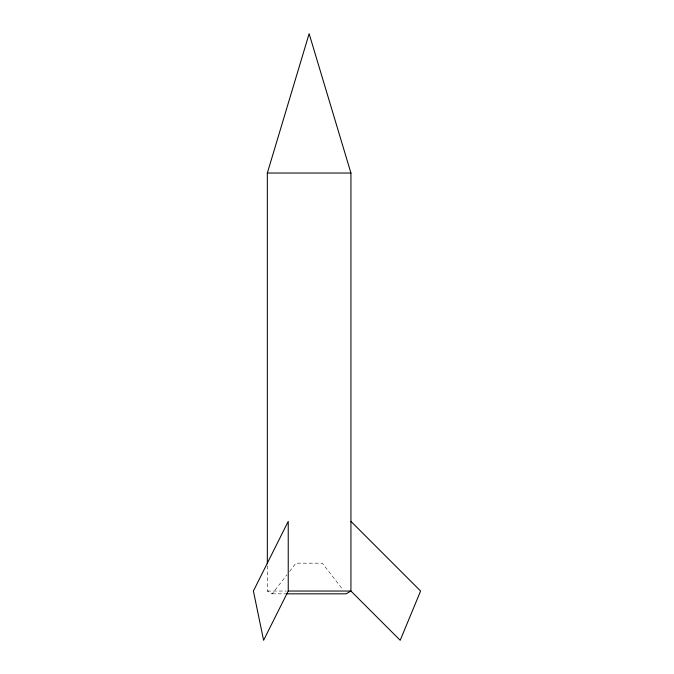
<?xml version="1.0" encoding="UTF-8"?>
<svg xmlns="http://www.w3.org/2000/svg" width="674" height="674" viewBox="0 0 674 674"><rect width="100%" height="100%" fill="white"/><g stroke="black" fill="none" stroke-linecap="round" stroke-linejoin="round"><path stroke-width="0.51" stroke-dasharray="3.37 2.53" d="M267.334 565.764L267.334 591.039L272.186 593.828L286.972 574.77M289.542 571.459L295.97 563.169L322.298 563.169L342.864 589.683M267.334 591.039L286.416 591.039M272.186 593.828L285.734 593.828"/><path stroke-width="1.01" d="M267.334 563.666L267.334 173.033L309.13 33.7L350.935 173.033L350.935 591.039L400.196 640.3L420.601 591.039L350.935 521.373M288.236 591.039L263.601 640.3L253.399 591.039L288.236 521.373L288.236 591.039L350.935 591.039L346.074 593.828L286.644 593.828M267.334 173.033L350.935 173.033"/></g></svg>
